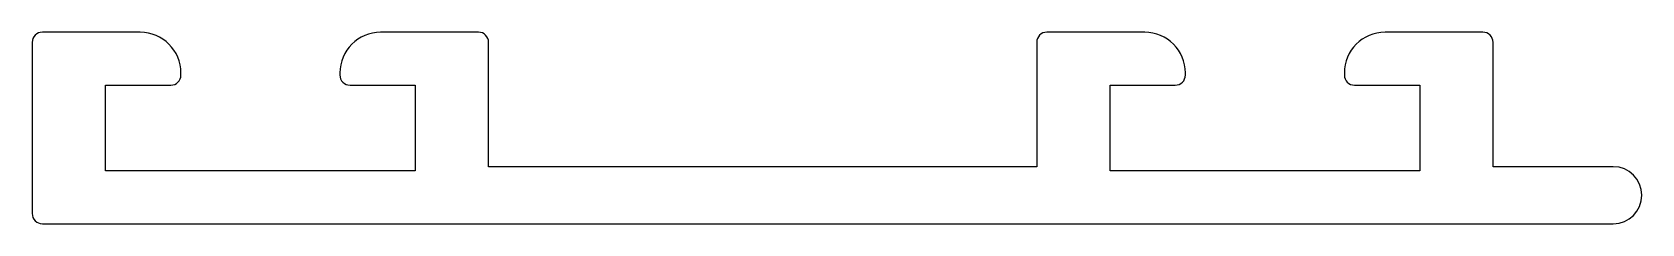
# Model space of a CAD drawing. Extents: x 1.2 to 40.7, y 1.2 to 5.9.
import ezdxf

# ---------------------------------------------------------------- set-up
doc = ezdxf.new("R2010")
doc.units = 0
doc.layers.get('0').update_dxf_attribs({"linetype": 'CONTINUOUS'})

msp = doc.modelspace()

# ---------------------------------------------------------------- linework, layer by layer
for p, q in [((1.216, 5.673), (1.216, 1.473)), ((3.866, 5.923), (1.466, 5.923)), ((12.166, 5.923), (9.766, 5.923)), ((12.416, 2.623), (12.416, 5.673)), ((25.866, 5.673), (25.866, 2.623)), ((28.516, 5.923), (26.116, 5.923)), ((36.816, 5.923), (34.416, 5.923)), ((37.066, 2.623), (37.066, 5.673)), ((4.866, 4.873), (4.866, 4.923)), ((8.766, 4.923), (8.766, 4.873)), ((29.516, 4.873), (29.516, 4.923)), ((33.416, 4.923), (33.416, 4.873)), ((3.016, 2.523), (3.016, 4.623)), ((3.016, 4.623), (4.616, 4.623)), ((9.016, 4.623), (10.616, 4.623)), ((10.616, 4.623), (10.616, 2.523)), ((27.666, 2.523), (27.666, 4.623)), ((27.666, 4.623), (29.266, 4.623)), ((33.666, 4.623), (35.266, 4.623)), ((35.266, 4.623), (35.266, 2.523)), ((10.616, 2.523), (3.016, 2.523)), ((25.866, 2.623), (12.416, 2.623)), ((35.266, 2.523), (27.666, 2.523)), ((40.016, 2.623), (37.066, 2.623)), ((1.466, 1.223), (40.016, 1.223))]:
    msp.add_line(p, q)
for centre, radius, start, end in [((1.466, 5.673), 0.25, 90, 180), ((3.866, 4.923), 1, 0, 90), ((9.766, 4.923), 1, 90, 180), ((12.166, 5.673), 0.25, 0, 90), ((26.116, 5.673), 0.25, 90, 180), ((28.516, 4.923), 1, 0, 90), ((34.416, 4.923), 1, 90, 180), ((36.816, 5.673), 0.25, 0, 90), ((4.616, 4.873), 0.25, 270, 0), ((9.016, 4.873), 0.25, 180, 270), ((29.266, 4.873), 0.25, 270, 0), ((33.666, 4.873), 0.25, 180, 270), ((40.016, 1.923), 0.7, 270, 90), ((1.466, 1.473), 0.25, 180, 270)]:
    msp.add_arc(centre, radius, start, end)

doc.saveas('drawing.dxf')
